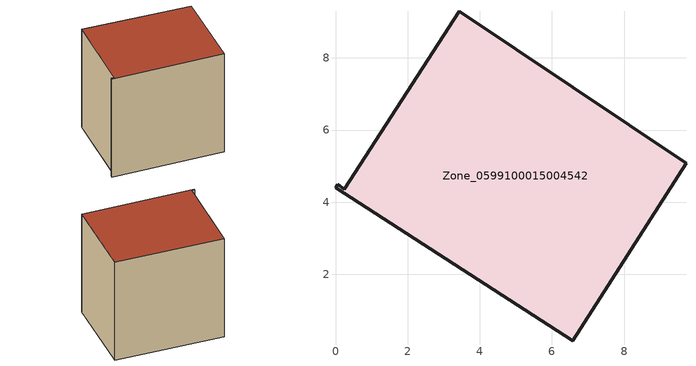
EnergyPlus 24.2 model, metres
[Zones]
Zone_0599100015004542
 floor ground (C_G): 3.43,9.29 9.72,5.08 6.58,0.17 0,4.4 0.06,4.49 0.24,4.35 z0.84
 wall outside (C_F): 0.24,4.35 0.06,4.49 0,4.4 6.58,0.17 9.72,5.08 3.43,9.29 0.24,4.35 z0.84:8.56
 roof outside (C_R): 9.72,5.08 3.43,9.29 0.24,4.35 0.06,4.49 0,4.4 6.58,0.17 z8.56
[BUILDING]
Pand.0599100015004542: North Axis=0; Terrain=City; Loads Convergence Tolerance Value=0.04; Temperature Convergence Tolerance Value=0.4; Solar Distribution=FullExterior; Maximum Number of Warmup Days=25; Minimum Number of Warmup Days=1
[Site:Location]
Rotterdam.The.Hague.AP_ZH_NLD Design_Conditions: Latitude=51.96; Longitude=4.45; Time Zone=1; Elevation=-4.5
[SITE:GROUNDTEMPERATURE:BUILDINGSURFACE]
18, 18, 18, 18, 18, 18, 18, 18, 18, 18, 18, 18
[MATERIAL] Thermal Absorptance=0.9; Solar Absorptance=0.7; Visible Absorptance=0.7
Name | Roughness | Thickness | Conductivity | Density | Specific Heat
G.TI.1965-1974 | MediumSmooth | 0.15 | 0.882353 | 540 | 1210
F.TI.1965-1974 | Rough | 0.3 | 0.697674 | 1920 | 840
R.TI.1965-1974 | MediumRough | 0.2 | 0.232558 | 1500 | 1000
[CONSTRUCTION]
C_G: G.TI.1965-1974
C_F: F.TI.1965-1974
C_R: R.TI.1965-1974
[ZONE]
Zone_0599100015004542: Type=1; Multiplier=1; Ceiling Height=Autocalculate; Volume=Autocalculate; Floor Area=autocalculate; Part of Total Floor Area=Yes
[ZONEINFILTRATION:DESIGNFLOWRATE]
Infil_Zone_0599100015004542: Zone or ZoneList or Space or SpaceList=Zone_0599100015004542; Schedule=AlwaysOn; Design Flow Rate Calculation Method=Flow/Area; Flow Rate per Floor Area=0.003; Constant Term Coefficient=1; Temperature Term Coefficient=0; Velocity Term Coefficient=0; Velocity Squared Term Coefficient=0
[HVACTEMPLATE:ZONE:IDEALLOADSAIRSYSTEM]
Zone_0599100015004542: Maximum Heating Supply Air Temperature=50; Minimum Cooling Supply Air Temperature=13; Maximum Heating Supply Air Humidity Ratio=0.0156; Minimum Cooling Supply Air Humidity Ratio=0.0077; Heating Limit=NoLimit; Cooling Limit=NoLimit; Dehumidification Control Type=ConstantSensibleHeatRatio; Cooling Sensible Heat Ratio=0.7; Dehumidification Setpoint=60; Humidification Control Type=None; Humidification Setpoint=30; Outdoor Air Method=None; Outdoor Air Flow Rate per Person=0.00944; Outdoor Air Flow Rate per Zone Floor Area=0; Outdoor Air Flow Rate per Zone=0; Demand Controlled Ventilation Type=None; Outdoor Air Economizer Type=NoEconomizer; Heat Recovery Type=None; Sensible Heat Recovery Effectiveness=0.7; Latent Heat Recovery Effectiveness=0.65
[ZONECONTROL:THERMOSTAT]
ThermostatControl_Zone_0599100015004542: Zone or ZoneList=Zone_0599100015004542; Control Type Schedule=DualSetpointControlType; Control 1=Thermostat_Zone_0599100015004542; Temperature Difference Between Cutout And Setpoint=0
[THERMOSTATSETPOINT:DUALSETPOINT]
Thermostat_Zone_0599100015004542: Heating Setpoint Temperature Schedule=HeatingSetpoint_Zone_0599100015004542; Cooling Setpoint Temperature Schedule=CoolingSetpoint_Zone_0599100015004542
[SCHEDULE:COMPACT]
HeatingSetpoint_Zone_0599100015004542: Through: 12/31, For: AllDays, Until: 24:00, 21
CoolingSetpoint_Zone_0599100015004542: Through: 12/31, For: AllDays, Until: 24:00, 24
DualSetpointControlType: Through: 12/31, For: AllDays, Until: 24:00, 4
AlwaysOn: Through: 12/31, For: AllDays, Until: 24:00, 1
